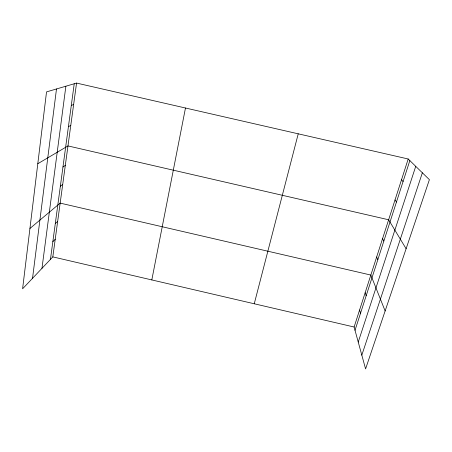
<?xml version="1.0" encoding="UTF-8"?>
<svg xmlns="http://www.w3.org/2000/svg" width="452" height="452" viewBox="0 0 452 452"><rect width="100%" height="100%" fill="white"/><g stroke="black" fill="none" stroke-linecap="round" stroke-linejoin="round"><path stroke-width="0.68" d="M32.533 278.313L56.489 88.971M41.968 268.347L65.873 86.213M50.443 259.397L74.23 83.761M76.557 83.078L46.528 91.892L22.6 288.8L52.816 256.889L76.557 83.078L408.201 158.991L429.4 179.664L365.589 368.922L354.114 327.016L408.201 158.991M151.815 279.929L185.478 108.011M254.256 303.772L298.235 133.82M355.012 330.31L409.845 160.596M358.233 342.057L415.738 166.347M361.815 355.142L422.36 172.805M52.844 241.667L55.217 239.323M55.297 223.57L57.664 221.401M29.934 228.463L60.161 203.112L370.838 275.059L385.132 310.959M60.348 186.241L62.715 184.444M62.958 166.986L65.314 165.387M37.798 163.72L67.975 145.923L388.635 219.774L406.111 248.741M68.427 126.6L70.772 125.436M71.292 105.423L73.636 104.491M52.816 256.889L354.114 327.016M401.534 179.71L403.077 181.54M395.014 199.965L396.466 202.016M382.578 238.588L383.855 241.04M376.646 257.013L377.844 259.646M365.148 292.732L366.193 295.71M359.577 310.049L360.549 313.185"/></g></svg>
